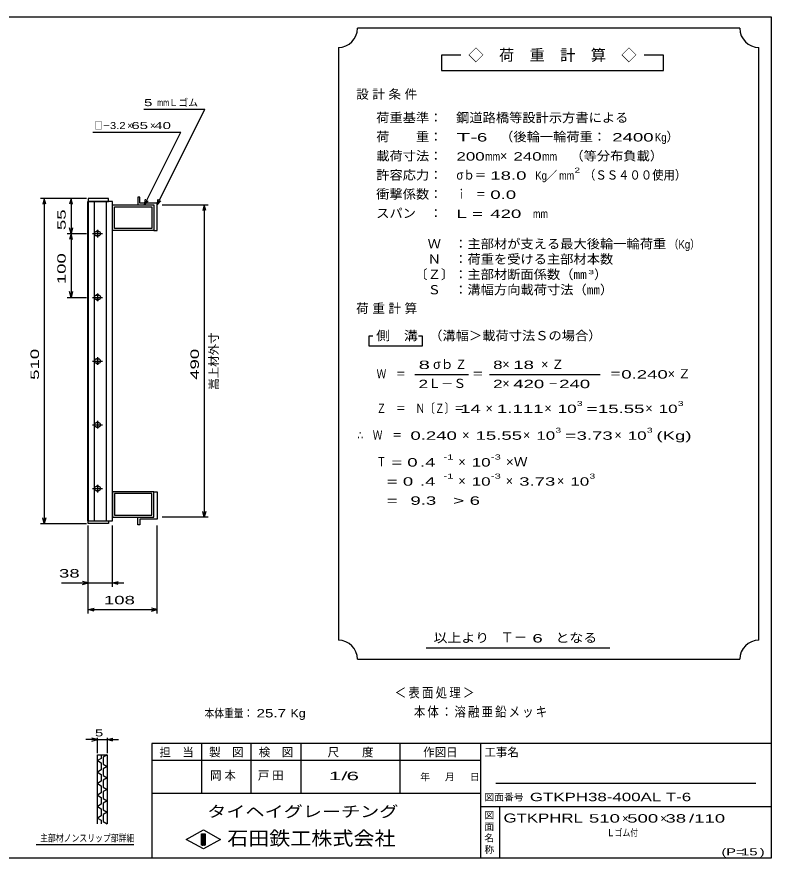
# Model space of a CAD drawing. Units: millimetres, scale not verified. Extents: x -1092 to 1039, y -770 to 632.
# Drawn here: x -145 to 1039, y -688 to 632 of the extents above; entities that cross this region are included whole.
import ezdxf
from ezdxf.enums import TextEntityAlignment as Align

# ---------------------------------------------------------------- set-up
doc = ezdxf.new("R2010")
doc.units = ezdxf.units.MM
doc.header["$LTSCALE"] = 6
for name, color, linetype, lineweight in [('0_2', 150, 'Continuous', 25), ('16', 3, 'Continuous', 25), ('22', 4, 'Continuous', 25), ('24', 2, 'Continuous', 25), ('32', 4, 'Continuous', 25)]:
    doc.layers.add(name, color=color, linetype=linetype, lineweight=lineweight)
doc.styles.add('ベクトル', font='')
doc.styles.get('ベクトル').set_extended_font_data('ベクトル')

msp = doc.modelspace()

# ---------------------------------------------------------------- linework, layer by layer
at = {"layer": '0_2'}
for p, q in [((-1037.4, 632.1), (1038.6, 632.1)), ((1038.6, 632.1), (1038.6, -687.9)), ((1038.6, -507.9), (66.6, -507.9)), ((66.6, -507.9), (66.6, -687.9)), ((144.6, -507.9), (144.6, -585.9)), ((222.6, -585.9), (222.6, -507.9)), ((300.6, -507.9), (300.6, -585.9)), ((456.6, -585.9), (456.6, -507.9)), ((582.6, -507.9), (582.6, -687.9)), ((582.6, -534.9), (66.6, -534.9)), ((1014.6, -570.9), (606.6, -570.9)), ((66.6, -585.9), (582.6, -585.9)), ((582.6, -606.9), (1038.6, -606.9)), ((612.6, -687.9), (612.6, -606.9)), ((120.6, -658.5), (147.6, -643.5)), ((147.6, -643.5), (174.6, -658.5)), ((147.6, -673.5), (120.6, -658.5)), ((144.6, -649.5), (150.6, -649.5)), ((144.6, -667.5), (144.6, -649.5)), ((144.6, -649.5), (145.8, -649.5)), ((145.8, -649.5), (145.8, -667.5)), ((147, -667.5), (147, -649.5)), ((147, -649.5), (148.2, -649.5)), ((174.6, -658.5), (147.6, -673.5)), ((148.2, -649.5), (148.2, -667.5)), ((149.4, -667.5), (149.4, -649.5)), ((149.4, -649.5), (150.6, -649.5)), ((150.6, -649.5), (150.6, -667.5)), ((150.6, -649.5), (150.6, -667.5)), ((150.6, -667.5), (144.6, -667.5)), ((145.8, -667.5), (147, -667.5)), ((148.2, -667.5), (149.4, -667.5)), ((1038.6, -687.9), (-1037.4, -687.9))]:
    msp.add_line(p, q, dxfattribs=at)
at = {"layer": '16'}
for p, q in [((-1, 347), (-33, 347)), ((-33, 347), (-33, 342.5)), ((-1, 342.5), (-1, 347)), ((48, 349), (45, 349)), ((45, 349), (45, 337)), ((48, 340), (48, 349)), ((-33.7, -158.5), (-33.7, 342.5)), ((-33.7, 342.5), (-33, 342.5)), ((-33, 342.5), (-1, 342.5)), ((-33, 342.5), (-33, -158.5)), ((5, 342.5), (-33, 342.5)), ((-23.5, 342.5), (-23.5, -158.5)), ((-4.5, -158.5), (-4.5, 342.5)), ((5, -158.5), (5, 342.5)), ((5, 337), (70, 337)), ((5, 297), (5, 337)), ((8, 334), (67, 334)), ((8, 300), (8, 334)), ((45, 337), (70, 337)), ((75, 340), (48, 340)), ((67, 334), (67, 300)), ((70, 337), (70, 297)), ((70, 337), (70, 297)), ((75, 297), (75, 340)), ((-26.5, 292), (-10.5, 292)), ((-16.5, 295), (-20.5, 295)), ((-18.5, 298), (-18.5, 286)), ((70, 297), (5, 297)), ((67, 300), (8, 300)), ((70, 297), (75, 297)), ((-20.5, 289), (-16.5, 289)), ((-18.5, 198), (-18.5, 186)), ((-26.5, 192), (-10.5, 192)), ((-16.5, 195), (-20.5, 195)), ((-20.5, 189), (-16.5, 189)), ((-16.5, 95), (-20.5, 95)), ((-18.5, 98), (-18.5, 86)), ((-26.5, 92), (-10.5, 92)), ((-20.5, 89), (-16.5, 89)), ((-26.5, -8), (-10.5, -8)), ((-16.5, -5), (-20.5, -5)), ((-20.5, -11), (-16.5, -11)), ((-18.5, -2), (-18.5, -14)), ((-16.5, -105), (-20.5, -105)), ((-18.5, -102), (-18.5, -114)), ((-26.5, -108), (-10.5, -108)), ((-20.5, -111), (-16.5, -111)), ((70, -113), (5, -113)), ((5, -113), (5, -153)), ((67, -116), (8, -116)), ((8, -116), (8, -150)), ((67, -150), (67, -116)), ((70, -153), (70, -113)), ((70, -113), (75, -113)), ((70, -153), (70, -113)), ((75, -113), (75, -156)), ((5, -153), (70, -153)), ((8, -150), (67, -150)), ((45, -165), (45, -153)), ((45, -153), (70, -153)), ((75, -156), (48, -156)), ((48, -156), (48, -165)), ((-33, -158.5), (-33.7, -158.5)), ((-33, -158.5), (-1, -158.5)), ((-33, -163), (-33, -158.5)), ((-33, -158.5), (5, -158.5)), ((-1, -163), (-33, -163)), ((-1, -158.5), (-1, -163)), ((48, -165), (45, -165))]:
    msp.add_line(p, q, dxfattribs=at)
for centre, radius, start, end in [((-20.5, 292), 3, 90, 270), ((-18.5, 292), 4, 46.6, 133.4), ((-16.5, 292), 3, 270, 90), ((-18.5, 292), 4, 226.6, 313.4), ((-20.5, 192), 3, 90, 270), ((-18.5, 192), 4, 46.6, 133.4), ((-18.5, 192), 4, 226.6, 313.4), ((-16.5, 192), 3, 270, 90), ((-20.5, 92), 3, 90, 270), ((-18.5, 92), 4, 46.6, 133.4), ((-16.5, 92), 3, 270, 90), ((-18.5, 92), 4, 226.6, 313.4), ((-20.5, -8), 3, 90, 270), ((-18.5, -8), 4, 46.6, 133.4), ((-18.5, -8), 4, 226.6, 313.4), ((-16.5, -8), 3, 270, 90), ((-20.5, -108), 3, 90, 270), ((-18.5, -108), 4, 46.6, 133.4), ((-16.5, -108), 3, 270, 90), ((-18.5, -108), 4, 226.6, 313.4)]:
    msp.add_arc(centre, radius, start, end, dxfattribs=at)
at = {"layer": '22'}
for p, q in [((54, 487), (150, 487)), ((75, 337), (150, 487)), ((-26, 451), (112, 451)), ((55, 337), (112, 451)), ((-36, 347), (-108, 347)), ((-102, 347), (-104.4, 338)), ((-99.6, 338), (-102, 347)), ((-102, 347), (-102, -163)), ((-36, 347), (-66, 347)), ((-60, 347), (-62.4, 338)), ((-57.6, 338), (-60, 347)), ((-60, 347), (-60, 292)), ((55, 337), (56.8, 345.8)), ((55, 337), (61, 343.6)), ((75, 337), (76.8, 345.8)), ((75, 337), (81, 343.6)), ((83, 337), (155, 337)), ((149, 337), (146.6, 328)), ((151.4, 328), (149, 337)), ((149, 337), (149, -153)), ((-66, 292), (-36, 292)), ((-60, 292), (-62.4, 301)), ((-60, 292), (-62.4, 283)), ((-57.6, 301), (-60, 292)), ((-57.6, 283), (-60, 292)), ((-60, 292), (-60, 192)), ((-60, 192), (-62.4, 201)), ((-57.6, 201), (-60, 192)), ((-66, 192), (-36, 192)), ((149, -153), (146.6, -144)), ((151.4, -144), (149, -153)), ((-102, -163), (-104.4, -154)), ((-99.6, -154), (-102, -163)), ((155, -153), (83, -153)), ((-108, -163), (-36, -163)), ((-33, -262), (-33, -166)), ((-33, -304), (-33, -166)), ((5, -262), (5, -166)), ((75, -304), (75, -166)), ((-75, -256), (-33, -256)), ((-33, -256), (-42, -253.6)), ((-42, -258.4), (-33, -256)), ((-33, -256), (5, -256)), ((5, -256), (14, -253.6)), ((14, -258.4), (5, -256)), ((5, -256), (23, -256)), ((-33, -298), (-24, -295.6)), ((-24, -300.4), (-33, -298)), ((-33, -298), (75, -298)), ((75, -298), (66, -295.6)), ((66, -300.4), (75, -298))]:
    msp.add_line(p, q, dxfattribs=at)
at = {"layer": '24', "color": 4}
for p, q in [((989.4, 614.1), (389.4, 614.1)), ((359.4, 584.1), (359.4, -345.9)), ((1019.4, -345.9), (1019.4, 584.1)), ((551.4, 572.1), (521.4, 572.1)), ((521.4, 572.1), (521.4, 548.1)), ((869.4, 572.1), (839.4, 572.1)), ((869.4, 548.1), (869.4, 572.1)), ((521.4, 548.1), (869.4, 548.1)), ((413.4, 131.1), (407.4, 131.1)), ((407.4, 131.1), (407.4, 116.1)), ((491.4, 131.1), (485.4, 131.1)), ((491.4, 116.1), (491.4, 131.1)), ((407.4, 116.1), (491.4, 116.1)), ((479.4, 71.1), (563.4, 71.1)), ((596.4, 71.1), (770.4, 71.1)), ((497.4, -357.9), (785.4, -357.9)), ((389.4, -375.9), (989.4, -375.9))]:
    msp.add_line(p, q, dxfattribs=at)
for centre, start, end in [((359.4, 614.1), 270, 0), ((1019.4, 614.1), 180, 270), ((359.4, -375.9), 0, 90), ((1019.4, -375.9), 90, 180)]:
    msp.add_arc(centre, 30, start, end, dxfattribs=at)
at = {"layer": '32'}
for p, q in [((-18.6, -501.9), (-27.6, -499.5)), ((-18.6, -522.9), (-18.6, -498.9)), ((-3.6, -498.9), (-3.6, -522.9)), ((-3.6, -501.9), (5.4, -499.5)), ((-18.6, -501.9), (-36.6, -501.9)), ((-27.6, -504.3), (-18.6, -501.9)), ((-18.6, -501.9), (-3.6, -501.9)), ((5.4, -504.3), (-3.6, -501.9)), ((-3.6, -501.9), (14.4, -501.9)), ((-18.6, -525.9), (-3.6, -525.9)), ((-18.6, -633.9), (-18.6, -525.9)), ((-12.6, -525.9), (-12.6, -531.3)), ((-3.6, -525.9), (-9.6, -529.5)), ((-3.6, -525.9), (-3.6, -633.9)), ((-12.6, -531.3), (-18.6, -534.9)), ((-18.6, -534.9), (-12.6, -538.5)), ((-12.6, -538.5), (-12.6, -549.3)), ((-9.6, -529.5), (-9.6, -540.3)), ((-9.6, -540.3), (-3.6, -543.9)), ((-12.6, -549.3), (-18.6, -552.9)), ((-18.6, -552.9), (-12.6, -556.5)), ((-3.6, -543.9), (-9.6, -547.5)), ((-9.6, -547.5), (-9.6, -558.3)), ((-12.6, -567.3), (-18.6, -570.9)), ((-12.6, -556.5), (-12.6, -567.3)), ((-9.6, -558.3), (-3.6, -561.9)), ((-3.6, -561.9), (-9.6, -565.5)), ((-9.6, -565.5), (-9.6, -576.3)), ((-18.6, -570.9), (-12.6, -574.5)), ((-12.6, -574.5), (-12.6, -585.3)), ((-9.6, -576.3), (-3.6, -579.9)), ((-3.6, -579.9), (-9.6, -583.5)), ((-12.6, -585.3), (-18.6, -588.9)), ((-18.6, -588.9), (-12.6, -592.5)), ((-12.6, -592.5), (-12.6, -603.3)), ((-9.6, -583.5), (-9.6, -594.3)), ((-12.6, -603.3), (-18.6, -606.9)), ((-18.6, -606.9), (-12.6, -610.5)), ((-9.6, -594.3), (-3.6, -597.9)), ((-3.6, -597.9), (-9.6, -601.5)), ((-9.6, -601.5), (-9.6, -612.3)), ((-12.6, -610.5), (-12.6, -621.3)), ((-9.6, -612.3), (-3.6, -615.9)), ((-3.6, -615.9), (-9.6, -619.5)), ((-9.6, -619.5), (-9.6, -630.3)), ((-12.6, -621.3), (-18.6, -624.9)), ((-18.6, -624.9), (-12.6, -628.5)), ((-12.6, -628.5), (-12.6, -633.9)), ((-9.6, -630.3), (-3.6, -633.9)), ((38.4, -666.9), (-114.6, -666.9))]:
    msp.add_line(p, q, dxfattribs=at)

# ---------------------------------------------------------------- texts
at = {"layer": '0_2', "style": 'ベクトル'}
for s, height, p in [('担\u3000当', 13.2, (78.6, -521.7)), ('製\u3000図', 13.2, (156.6, -521.7)), ('検\u3000図', 13.2, (234.6, -521.7)), ('尺\u3000\u3000度', 13.2, (342.6, -521.7)), ('作図日', 13.2, (492.6, -521.7)), ('工事名', 13.2, (588.6, -521.7)), ('年', 11, (487.8, -560.4)), ('月', 11, (526.8, -560.4)), ('日', 11, (565.8, -560.4)), ('図面番号', 11, (588.6, -592.2)), ('図', 11, (588.6, -620.4)), ('面', 11, (588.6, -638.4)), ('名', 11, (588.6, -656.4)), ('称', 11, (588.6, -674.4))]:
    msp.add_text(s, height=height, dxfattribs=at).set_placement(p, align=Align.MIDDLE_LEFT)
at = {"layer": '0_2', "color": 222, "style": 'ベクトル'}
for s, height, width, p in [('タイヘイグレーチング', 17.6, 1.25, (153.6, -614.7)), ('石田鉄工株式会社', 21.99, 1.1, (185.1, -656.7))]:
    msp.add_text(s, height=height, dxfattribs=dict(at, width=width)).set_placement(p, align=Align.MIDDLE_LEFT)
at = {"layer": '22', "color": 2, "style": 'ベクトル'}
for s, height, width, p in [(' 5 ', 11, 1.6, (48, 497.5)), ('mm', 11, 0.75, (75, 497.5)), ('□－', 11, 0.8, (-23, 461.5)), ('3.2', 11, 1.2, (1, 461.5)), (' 65 ', 11, 1.6, (28, 461.5)), (' 40 ', 11, 1.6, (64, 461.5)), (' 38 ', 13.2, 1.65, (-87, -241)), (' 108 ', 13.2, 1.65, (-16.5, -283)), ('本体重量：', 13.2, 0.85, (149.4, -460.5)), (' 25.7', 13.2, 1.35, (224.4, -460.5)), ('Kg', 13.2, 1.1, (284.4, -460.5)), ('1/', 13.2, 2, (344.4, -558.9)), (' 6 ', 13.2, 2, (362.4, -558.9)), ('GTKPH38-400AL T-6', 13.2, 1.5, (660, -591.9)), ('GTKPHRL', 14.08, 1.4, (618.6, -624.9)), (' 510 ', 13.2, 1.65, (744.6, -625.5)), (' 500 ', 13.2, 1.65, (804.6, -625.5)), (' 38 ', 13.2, 1.65, (864.6, -625.5)), ('/', 13.2, 1.65, (909.6, -625.5)), (' 110 ', 13.2, 1.65, (909.6, -625.5)), ('Ｌゴム付', 11, 0.8, (780.6, -648)), ('(P=', 11, 1.55, (960.6, -678)), (' 15 ', 11, 1.6, (984.6, -678)), (')', 11, 1.6, (1020.6, -678))]:
    msp.add_text(s, height=height, dxfattribs=dict(at, width=width)).set_placement(p, align=Align.MIDDLE_LEFT)
for s, height, p in [('Ｌゴム', 11, (93, 497.5)), ('×', 11, (28, 461.5)), ('×', 11, (64, 461.5)), ('×', 13.2, (804.6, -625.5)), ('×', 13.2, (864.6, -625.5))]:
    msp.add_text(s, height=height, dxfattribs=at).set_placement(p, align=Align.MIDDLE_LEFT)
at = {"layer": '22', "color": 2, "style": 'ベクトル', "width": 1.65}
for s, p in [(' 55 ', (-75, 289.5)), (' 100 ', (-75, 204.5)), (' 510 ', (-117, 54.5)), (' 490', (134, 54.5))]:
    msp.add_text(s, height=13.2, rotation=90, dxfattribs=at).set_placement(p, align=Align.MIDDLE_LEFT)
at = {"layer": '22', "color": 2, "style": 'ベクトル'}
msp.add_text('嵩上材外寸', height=13.2, rotation=90, dxfattribs=at).set_placement((164, 47), align=Align.MIDDLE_LEFT)
at = {"layer": '22', "color": 2, "attachment_point": 4, "style": 'ベクトル'}
for s, insert, char_height in [('\\T1.2;\\W0.85;＜表面処理＞', (447.9, -429), 15.4), ('\\T1.19;\\W0.85;本体：溶融亜鉛メッキ', (477.9, -459), 15.4), ('\\T1.25;岡本\u3000', (158.1, -558.9), 13.2), ('\\T1.25;戸田\u3000', (233.1, -558.9), 13.2)]:
    msp.add_mtext(s, dxfattribs=dict(at, insert=insert, char_height=char_height))
at = {"layer": '24', "style": 'ベクトル'}
for s, height, p in [('◇\u3000荷\u3000重\u3000計\u3000算\u3000◇', 17.6, (563.4, 572.1)), ('）', 14.5, (874.2, 444)), ('×', 14.5, (613.2, 414)), ('／', 13.2, (684.9, 383.1)), ('）', 14.5, (760.8, 228)), ('σｂ', 14.52, (508.2, 87)), ('×', 14.5, (616.8, 87)), ('Ｌ－Ｓ', 14.52, (500.4, 57)), ('×', 14.5, (616.8, 57)), ('×', 14.5, (590.4, 18)), ('×', 14.5, (682.8, 18)), ('×', 14.5, (841.2, 18)), ('×', 14.5, (553.8, -24)), ('×', 14.5, (649.2, -24)), ('×', 14.5, (792.6, -24)), ('×', 14.5, (547.8, -66)), ('×', 14.5, (547.8, -96)), ('×', 14.5, (622.2, -96)), ('×', 14.5, (702.6, -96)), ('Ｔ－', 15.4, (613.8, -341.4))]:
    msp.add_text(s, height=height, dxfattribs=at).set_placement(p, align=Align.MIDDLE_LEFT)
for s, height, width, p in [('荷重基準：\u3000', 14.52, 1.05, (418.8, 474)), ('鋼道路橋等設計示方書による', 14.52, 1.05, (544.2, 474)), ('荷\u3000\u3000重：\u3000', 14.52, 1.05, (418.8, 444)), ('T-', 13.2, 2, (544.8, 443.1)), (' 6 ', 13.2, 1.65, (568.8, 443.1)), ('（後輪一輪荷重：', 14.52, 1.05, (613.2, 444)), (' 2400', 13.2, 1.65, (781.2, 443.1)), ('Kg', 13.2, 0.85, (856.2, 443.1)), ('載荷寸法：\u3000', 14.52, 1.05, (418.8, 414)), ('\u3000（等分布負載）', 14.52, 1.05, (702.6, 414)), ('200', 13.2, 1.5, (544.8, 413.1)), ('mm', 13.2, 0.8, (589.8, 413.1)), ('240', 13.2, 1.5, (634.2, 413.1)), ('mm', 13.2, 0.8, (679.2, 413.1)), ('許容応力：\u3000', 14.52, 1.05, (418.8, 384)), ('σｂ＝', 14.52, 0.9, (544.8, 384)), (' 18.0', 13.2, 1.65, (589.8, 383.1)), ('Kg', 13.2, 0.85, (668.4, 383.1)), ('mm', 13.2, 0.8, (705.9, 383.1)), ('2', 7.92, 1.5, (729.9, 391.5)), ('（ＳＳ４００使用）', 14.52, 0.9, (744.9, 384)), ('衝撃係数：\u3000', 14.52, 1.05, (418.8, 354)), ('ｉ\u3000＝', 14.52, 0.75, (544.8, 354)), (' 0.0', 13.2, 1.65, (589.8, 353.1)), ('スパン\u3000：\u3000', 14.52, 1.05, (418.8, 324)), ('L =', 13.2, 1.65, (544.8, 323.1)), (' 420 ', 13.2, 1.65, (589.8, 323.1)), ('mm', 13.2, 0.8, (664.8, 323.1)), ('\u3000Ｗ\u3000：主部材が支える最大後輪一輪荷重', 14.52, 1.05, (478.8, 276)), ('（Kg）', 13.2, 0.85, (877.8, 275.1)), ('\u3000Ｎ\u3000：荷重を受ける主部材本数', 14.52, 1.05, (478.8, 252)), ('〔Ｚ〕：主部材断面係数（㎜', 14.52, 1.05, (478.8, 228)), ('3', 6.6, 1.8, (751.8, 231.6)), ('\u3000Ｓ\u3000：溝幅方向載荷寸法（㎜）', 14.52, 1.05, (478.8, 204)), ('側\u3000溝', 14.52, 1.1, (418.8, 132)), ('\u3000（溝幅＞載荷寸法Ｓの場合）', 14.52, 1.05, (481.2, 132)), ('8', 13.2, 1.8, (485.4, 86.1)), ('Ｚ', 14.5, 0.9, (543, 87)), ('8', 13.2, 1.5, (602.4, 86.1)), (' 18 ', 13.2, 1.65, (625.8, 86.1)), ('Ｗ\u3000＝', 14.52, 0.75, (419.4, 72)), ('＝', 14.5, 0.9, (569.4, 72)), ('＝', 14.5, 0.9, (785.4, 72)), ('0.240', 13.2, 1.65, (803.4, 71.1)), ('2', 13.2, 1.5, (485.4, 56.1)), ('2', 13.2, 1.5, (602.4, 56.1)), (' 420 ', 13.2, 1.65, (625.8, 56.1)), ('－', 14.5, 0.75, (688.8, 57)), (' 240 ', 13.2, 1.65, (697.8, 56.1)), ('Ｚ\u3000＝\u3000Ｎ〔Ｚ〕＝', 14.52, 0.75, (419.4, 18)), ('3', 7.92, 1.5, (733.8, 25.5)), ('3', 7.92, 1.5, (892.2, 25.5)), (' 14 ', 13.2, 1.65, (542.4, 17.1)), ('1.111', 13.2, 1.65, (608.4, 17.1)), ('10', 13.2, 1.5, (703.8, 17.1)), ('=', 13.2, 1.7, (748.8, 17.1)), ('15.55', 13.2, 1.65, (766.8, 17.1)), ('10', 13.2, 1.5, (862.2, 17.1)), ('3', 7.92, 1.5, (700.2, -16.5)), ('3', 7.92, 1.5, (843.6, -16.5)), ('∴\u3000Ｗ\u3000＝', 14.52, 0.75, (389.4, -24)), (' 0.240', 13.2, 1.65, (464.4, -24.9)), ('15.55', 13.2, 1.65, (574.8, -24.9)), ('10', 13.2, 1.5, (670.2, -24.9)), ('=', 13.2, 1.7, (715.2, -24.9)), ('3.73', 13.2, 1.65, (733.2, -24.9)), ('10', 13.2, 1.5, (813.6, -24.9)), ('(Kg)', 13.2, 1.65, (858.6, -24.9)), ('Ｔ', 14.5, 0.75, (419.4, -66)), (' = 0', 13.2, 1.65, (434.4, -66.9)), (' .4 ', 13.2, 1.65, (479.4, -66.9)), ('-1', 7.92, 1.65, (524.4, -58.5)), ('10', 13.2, 1.5, (568.8, -66.9)), ('-3', 7.92, 1.65, (598.8, -58.5)), ('×Ｗ', 14.52, 1.1, (622.2, -66)), ('  = 0', 13.2, 1.65, (419.4, -96.9)), (' .4 ', 13.2, 1.65, (479.4, -96.9)), ('-1', 7.92, 1.65, (524.4, -88.5)), ('10', 13.2, 1.5, (568.8, -96.9)), ('-3', 7.92, 1.65, (598.8, -88.5)), ('3.73', 13.2, 1.65, (643.2, -96.9)), ('10', 13.2, 1.5, (723.6, -96.9)), ('3', 7.92, 1.5, (753.6, -88.5)), ('  =', 13.2, 1.65, (419.4, -126.9)), (' 9.3', 13.2, 1.65, (464.4, -126.9)), ('>', 13.2, 1.7, (539.4, -126.9)), (' 6 ', 13.2, 1.65, (557.4, -126.9)), ('以上より\u3000', 14.52, 1.1, (508.8, -342)), (' 6 ', 13.2, 1.65, (655.8, -342.9)), ('となる', 14.52, 1.1, (700.2, -342))]:
    msp.add_text(s, height=height, dxfattribs=dict(at, width=width)).set_placement(p, align=Align.MIDDLE_LEFT)
at = {"layer": '24', "char_height": 14.52, "attachment_point": 4, "style": 'ベクトル'}
for s, insert in [('\\T1.28;設計条件', (387.3, 510)), ('\\T1.28;荷重計算', (387.3, 174)), ('\\T1.42;×Ｚ', (677.7, 87)), ('\\T1.42;×Ｚ', (876.3, 72))]:
    msp.add_mtext(s, dxfattribs=dict(at, insert=insert))
at = {"layer": '32', "color": 2, "style": 'ベクトル'}
for s, width, p in [(' 5 ', 1.6, (-29.1, -491.4)), ('主部材ノンスリップ部詳細', 0.8, (-108.6, -656.4))]:
    msp.add_text(s, height=11, dxfattribs=dict(at, width=width)).set_placement(p, align=Align.MIDDLE_LEFT)

doc.saveas('drawing.dxf')
